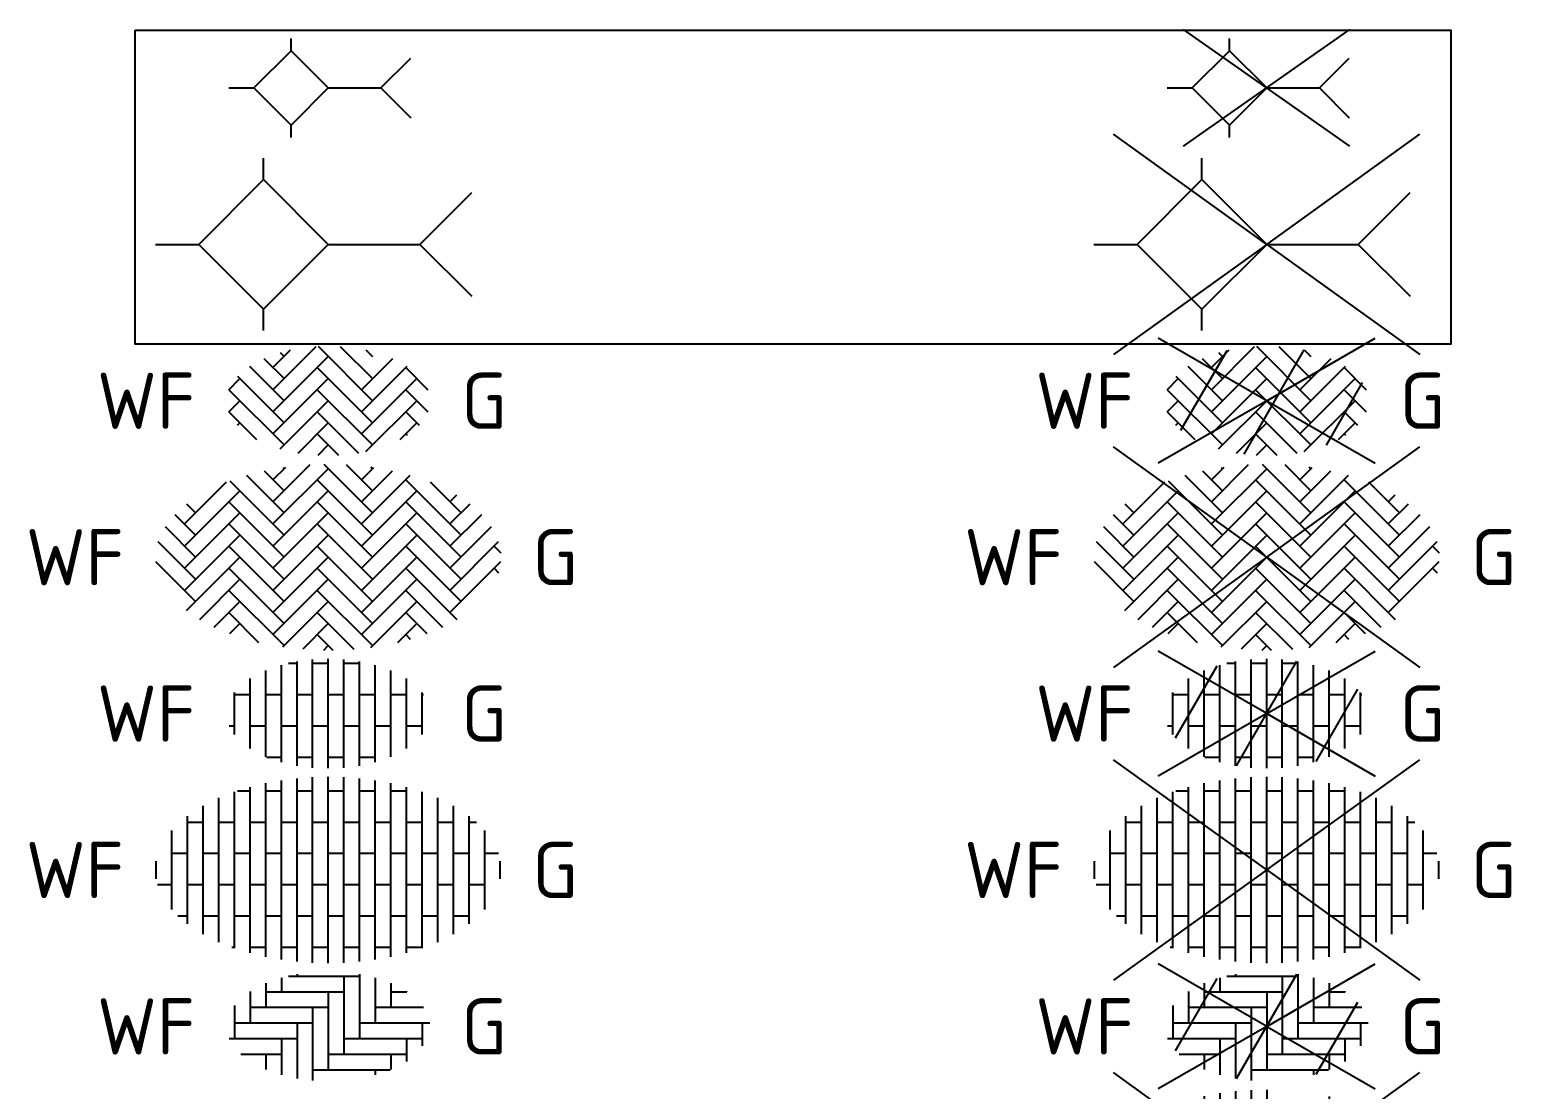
# Model space of a CAD drawing. Header units: metres. Extents: x -77 to 448, y 4806 to 5239.
# Drawn here: x -36.71 to -27.23, y 4911.6 to 4918.37 of the extents above; entities that cross this region are included whole.
import ezdxf
from ezdxf.enums import TextEntityAlignment as Align

# ---------------------------------------------------------------- set-up
doc = ezdxf.new("R2010")
doc.units = ezdxf.units.M
doc.layers.add('V-WE-VH-OPENVERHARDING_STRAATBAKSTEEN-S', color=90, linetype='Continuous', lineweight=25)
doc.styles.add('NLCS-ISO', font='NLCS-ISO.ttf')

# ---------------------------------------------------------------- blocks, each defined once
blk = doc.blocks.new('SVH-BSS_WAALFORMAAT_ELLEBOOG_KL-SO')
for p, q in [((-1.5, 1.552), (-1.5, 1.11)), ((-1.274, 1.61), (1, 1.61)), ((-1, 1.665), (-1, 1.61)), ((0.5, 1.61), (0.5, -0.89)), ((1, 1.665), (1, -0.39)), ((1.5, 1.552), (1.5, 0.11)), ((-2.5, 1.118), (-2.5, 0.11)), ((-2, 1.379), (-2, 0.61)), ((-2, 1.11), (0.5, 1.11)), ((0, 1.11), (0, -1.39)), ((2, 1.379), (2, 0.61)), ((2, 1.11), (2.513, 1.11)), ((2.5, 1.118), (2.5, 1.11)), ((-3, 0.673), (-3, -0.39)), ((-2.5, 0.61), (0, 0.61)), ((-0.5, 0.61), (-0.5, -1.729)), ((1.5, 0.61), (3.046, 0.61)), ((-3, 0.11), (-0.5, 0.11)), ((-1, 0.11), (-1, -1.665)), ((1, 0.11), (3.244, 0.11)), ((3, 0.11), (3, -0.625)), ((-3.168, -0.39), (-1, -0.39)), ((-1.5, -0.39), (-1.5, -1.552)), ((0.5, -0.39), (3, -0.39)), ((2.5, -0.39), (2.5, -1.118)), ((-2.798, -0.89), (-1.5, -0.89)), ((-2, -0.89), (-2, -1.379)), ((0, -0.89), (2.5, -0.89)), ((2, -0.89), (2, -1.379)), ((-0.5, -1.39), (1.974, -1.39)), ((1.5, -1.39), (1.5, -1.552))]:
    blk.add_line(p, q)
at = {"style": 'NLCS-ISO'}
blk.add_attdef('FORMAAT', text='', height=1.8, dxfattribs=at).set_placement((-4.25, 0), align=Align.MIDDLE_RIGHT)
blk.add_attdef('KLEUR', text='', height=1.8, dxfattribs=at).set_placement((4.25, 0), align=Align.MIDDLE_LEFT)
at = {"style": 'NLCS-ISO', "flags": 1}
blk.add_attdef('FUNCTIE', text='', height=1.8, dxfattribs=at).set_placement((-0.03, -2.75), align=Align.TOP_CENTER)
blk = doc.blocks.new('SVH-BSS_WAALFORMAAT_HALFST-SO')
for p, q in [((-1.5, -2.863), (-1.5, 2.863)), ((-1, -2.926), (-1, 2.926)), ((-0.5, -2.963), (-0.5, 2.964)), ((0, -2.975), (0, 2.975)), ((0.5, -2.963), (0.5, 2.963)), ((1, -2.926), (1, 2.926)), ((1.5, -2.863), (1.5, 2.863)), ((-3, -2.498), (-3, 2.498)), ((-2.899, 2.533), (-2.5, 2.533)), ((-2.5, -2.653), (-2.5, 2.653)), ((-2, -2.773), (-2, 2.773)), ((-2, 2.533), (-1.5, 2.533)), ((-1, 2.533), (-0.5, 2.533)), ((0, 2.533), (0.5, 2.533)), ((1, 2.533), (1.5, 2.533)), ((2, -2.773), (2, 2.773)), ((2, 2.533), (2.5, 2.533)), ((2.5, -2.653), (2.5, 2.653)), ((3, -2.498), (3, 2.498)), ((-4, -2.052), (-4, 2.052)), ((-3.5, -2.302), (-3.5, 2.302)), ((3.5, -2.302), (3.5, 2.302)), ((4, -2.052), (4, 2.052)), ((-4.5, -1.726), (-4.5, 1.726)), ((-4.5, 1.533), (-4, 1.533)), ((-3.5, 1.533), (-3, 1.533)), ((-2.5, 1.533), (-2, 1.533)), ((-1.5, 1.533), (-1, 1.533)), ((-0.5, 1.533), (0, 1.533)), ((0.5, 1.533), (1, 1.533)), ((1.5, 1.533), (2, 1.533)), ((2.5, 1.533), (3, 1.533)), ((3.5, 1.533), (4, 1.533)), ((4.5, -1.726), (4.5, 1.726)), ((4.5, 1.533), (4.735, 1.533)), ((-5, -1.266), (-5, 1.266)), ((5, -1.266), (5, 1.266)), ((-5, 0.533), (-4.5, 0.533)), ((-4, 0.533), (-3.5, 0.533)), ((-3, 0.533), (-2.5, 0.533)), ((-2, 0.533), (-1.5, 0.533)), ((-1, 0.533), (-0.5, 0.533)), ((0, 0.533), (0.5, 0.533)), ((1, 0.533), (1.5, 0.533)), ((2, 0.533), (2.5, 0.533)), ((3, 0.533), (3.5, 0.533)), ((4, 0.533), (4.5, 0.533)), ((5, 0.533), (5.437, 0.533)), ((-5.5, -0.283), (-5.5, 0.283)), ((5.5, -0.283), (5.5, 0.283)), ((-5.456, -0.467), (-5, -0.467)), ((-4.5, -0.467), (-4, -0.467)), ((-3.5, -0.467), (-3, -0.467)), ((-2.5, -0.467), (-2, -0.467)), ((-1.5, -0.467), (-1, -0.467)), ((-0.5, -0.467), (0, -0.467)), ((0.5, -0.467), (1, -0.467)), ((1.5, -0.467), (2, -0.467)), ((2.5, -0.467), (3, -0.467)), ((3.5, -0.467), (4, -0.467)), ((4.5, -0.467), (5, -0.467)), ((-4.806, -1.467), (-4.5, -1.467)), ((-4, -1.467), (-3.5, -1.467)), ((-3, -1.467), (-2.5, -1.467)), ((-2, -1.467), (-1.5, -1.467)), ((-1, -1.467), (-0.5, -1.467)), ((0, -1.467), (0.5, -1.467)), ((1, -1.467), (1.5, -1.467)), ((2, -1.467), (2.5, -1.467)), ((3, -1.467), (3.5, -1.467)), ((4, -1.467), (4.5, -1.467)), ((-3.087, -2.467), (-3, -2.467)), ((-2.5, -2.467), (-2, -2.467)), ((-1.5, -2.467), (-1, -2.467)), ((-0.5, -2.467), (0, -2.467)), ((0.5, -2.467), (1, -2.467)), ((1.5, -2.467), (2, -2.467)), ((2.5, -2.467), (3, -2.467))]:
    blk.add_line(p, q)
at = {"style": 'NLCS-ISO'}
blk.add_attdef('FORMAAT', text='', height=1.8, dxfattribs=at).set_placement((-6.525, 0), align=Align.MIDDLE_RIGHT)
blk.add_attdef('KLEUR', text='', height=1.8, dxfattribs=at).set_placement((6.525, 0), align=Align.MIDDLE_LEFT)
at = {"style": 'NLCS-ISO', "flags": 1}
blk.add_attdef('FUNCTIE', text='', height=1.8, dxfattribs=at).set_placement((0, -3.975), align=Align.TOP_CENTER)
blk = doc.blocks.new('SVH-BSS_WAALFORMAAT_HALFST_KL-SO')
for p, q in [((-1.5, -1.552), (-1.5, 1.552)), ((-1.274, 1.61), (-1, 1.61)), ((-1, -1.665), (-1, 1.665)), ((-0.5, -1.729), (-0.5, 1.729)), ((-0.5, 1.61), (0, 1.61)), ((0, -1.75), (0, 1.75)), ((0.5, -1.729), (0.5, 1.729)), ((0.5, 1.61), (1, 1.61)), ((1, -1.665), (1, 1.665)), ((1.5, -1.552), (1.5, 1.552)), ((-2.5, -1.118), (-2.5, 1.118)), ((-2, -1.379), (-2, 1.379)), ((2, -1.379), (2, 1.379)), ((2.5, -1.118), (2.5, 1.118)), ((-3, -0.673), (-3, 0.673)), ((-3, 0.61), (-2.5, 0.61)), ((-2, 0.61), (-1.5, 0.61)), ((-1, 0.61), (-0.5, 0.61)), ((0, 0.61), (0.5, 0.61)), ((1, 0.61), (1.5, 0.61)), ((2, 0.61), (2.5, 0.61)), ((3, -0.673), (3, 0.673)), ((3, 0.61), (3.046, 0.61)), ((-3.168, -0.39), (-3, -0.39)), ((-2.5, -0.39), (-2, -0.39)), ((-1.5, -0.39), (-1, -0.39)), ((-0.5, -0.39), (0, -0.39)), ((0.5, -0.39), (1, -0.39)), ((1.5, -0.39), (2, -0.39)), ((2.5, -0.39), (3, -0.39)), ((-1.974, -1.39), (-1.5, -1.39)), ((-1, -1.39), (-0.5, -1.39)), ((0, -1.39), (0.5, -1.39)), ((1, -1.39), (1.5, -1.39))]:
    blk.add_line(p, q)
at = {"style": 'NLCS-ISO'}
blk.add_attdef('FORMAAT', text='', height=1.8, dxfattribs=at).set_placement((-4.25, 0), align=Align.MIDDLE_RIGHT)
blk.add_attdef('KLEUR', text='', height=1.8, dxfattribs=at).set_placement((4.25, 0), align=Align.MIDDLE_LEFT)
at = {"style": 'NLCS-ISO', "flags": 1}
blk.add_attdef('FUNCTIE', text='', height=1.8, dxfattribs=at).set_placement((-0.054, -2.749), align=Align.TOP_CENTER)
blk = doc.blocks.new('SVH-BSS_WAALFORMAAT_KEPER-SO')
for p, q in [((-1.768, 1.768), (-0.577, 2.959)), ((-1.768, 2.475), (-1.361, 2.882)), ((-1.454, 2.868), (-1.414, 2.828)), ((-0.146, 2.974), (1.414, 1.414)), ((0.577, 2.959), (1.414, 2.121)), ((1.061, 2.475), (1.456, 2.87)), ((1.359, 2.884), (1.414, 2.828)), ((-4.596, 1.061), (-3.252, 2.405)), ((-3.15, 2.443), (-1.414, 0.707)), ((-2.617, 2.617), (-1.414, 1.414)), ((-2.052, 2.759), (-1.414, 2.121)), ((-1.768, 1.061), (0, 2.828)), ((-0.354, 2.475), (1.414, 0.707)), ((1.061, 1.768), (2.055, 2.762)), ((1.061, 1.061), (2.619, 2.619)), ((2.475, 2.475), (4.243, 0.707)), ((3.252, 2.405), (4.243, 1.414)), ((-4.596, 0.354), (-2.828, 2.121)), ((-1.768, 0.354), (0, 2.121)), ((1.061, 0.354), (2.828, 2.121)), ((3.889, 1.768), (4.11, 1.988)), ((-4.531, 1.702), (-4.243, 1.414)), ((-3.182, 1.768), (-1.414, 0)), ((-0.354, 1.768), (1.414, 0)), ((2.475, 1.768), (4.243, 0)), ((3.889, 1.061), (4.531, 1.702)), ((-5.219, 0.976), (-4.243, 0)), ((-4.905, 1.369), (-4.243, 0.707)), ((-4.596, -0.354), (-2.828, 1.414)), ((-3.182, 1.061), (-1.414, -0.707)), ((-1.768, -0.354), (0, 1.414)), ((-0.354, 1.061), (1.414, -0.707)), ((1.061, -0.354), (2.828, 1.414)), ((2.475, 1.061), (4.243, -0.707)), ((3.889, 0.354), (4.905, 1.369)), ((3.889, -0.354), (5.219, 0.976)), ((-5.447, 0.497), (-4.243, -0.707)), ((-4.596, -1.061), (-2.828, 0.707)), ((-1.768, -1.061), (0, 0.707)), ((1.061, -1.061), (2.828, 0.707)), ((3.889, -1.061), (5.447, 0.497)), ((-3.182, 0.354), (-1.414, -1.414)), ((-1.768, -1.768), (0, 0)), ((-0.354, 0.354), (1.414, -1.414)), ((2.475, 0.354), (4.243, -1.414)), ((5.303, 0.354), (5.519, 0.138)), ((-5.519, -0.138), (-4.243, -1.414)), ((-4.531, -1.702), (-2.828, 0)), ((-3.182, -0.354), (-1.414, -2.121)), ((-0.354, -0.354), (1.414, -2.121)), ((1.061, -1.768), (2.828, 0)), ((2.475, -0.354), (4.11, -1.988)), ((3.889, -1.768), (5.519, -0.138)), ((5.303, -0.354), (5.447, -0.497)), ((-4.11, -1.988), (-2.828, -0.707)), ((-1.768, -2.475), (0, -0.707)), ((1.061, -2.475), (2.828, -0.707)), ((-3.648, -2.234), (-2.828, -1.414)), ((-3.182, -1.061), (-1.414, -2.828)), ((-1.456, -2.87), (0, -1.414)), ((-0.354, -1.061), (1.414, -2.828)), ((1.359, -2.884), (2.828, -1.414)), ((2.475, -1.061), (3.648, -2.234)), ((-3.182, -1.768), (-2.227, -2.723)), ((-0.354, -1.768), (0.821, -2.942)), ((2.475, -1.768), (3.151, -2.444)), ((-3.151, -2.444), (-2.828, -2.121)), ((-0.804, -2.925), (0, -2.121)), ((2.227, -2.723), (2.828, -2.121)), ((-0.354, -2.475), (0.146, -2.974)), ((-0.146, -2.974), (0, -2.828)), ((2.475, -2.475), (2.619, -2.619))]:
    blk.add_line(p, q)
at = {"style": 'NLCS-ISO'}
blk.add_attdef('FORMAAT', text='', height=1.8, dxfattribs=at).set_placement((-6.525, 0), align=Align.MIDDLE_RIGHT)
blk.add_attdef('KLEUR', text='', height=1.8, dxfattribs=at).set_placement((6.525, 0), align=Align.MIDDLE_LEFT)
at = {"style": 'NLCS-ISO', "flags": 1}
blk.add_attdef('FUNCTIE', text='', height=1.8, dxfattribs=at).set_placement((0, -3.975), align=Align.TOP_CENTER)
blk = doc.blocks.new('SVH-BSS_WAALFORMAAT_KEPER_KL-SO')
for p, q in [((-1.768, 0.354), (-0.384, 1.738)), ((-1.768, 1.061), (-1.203, 1.626)), ((-1.541, 1.541), (-1.414, 1.414)), ((-0.327, 1.741), (1.414, 0)), ((0.384, 1.738), (1.414, 0.707)), ((1.203, 1.626), (1.414, 1.414)), ((-2.52, 1.105), (-1.414, 0)), ((-2.06, 1.353), (-1.414, 0.707)), ((-1.768, -0.354), (0, 1.414)), ((-0.354, 1.061), (1.414, -0.707)), ((1.061, 0.354), (2.06, 1.353)), ((1.061, -0.354), (2.52, 1.105)), ((2.475, 1.061), (3.184, 0.352)), ((-3.184, 0.352), (-2.828, 0.707)), ((-2.905, 0.784), (-1.414, -0.707)), ((-1.768, -1.061), (0, 0.707)), ((1.061, -1.061), (2.828, 0.707)), ((-3.182, 0.354), (-1.414, -1.414)), ((-1.541, -1.541), (0, 0)), ((-0.354, 0.354), (1.414, -1.414)), ((2.475, 0.354), (3.183, -0.354)), ((-3.183, -0.354), (-2.828, 0)), ((-3.182, -0.354), (-2.298, -1.237)), ((-0.354, -0.354), (0.964, -1.671)), ((1.203, -1.626), (2.828, 0)), ((2.475, -0.354), (2.905, -0.784)), ((-2.905, -0.784), (-2.828, -0.707)), ((-0.964, -1.671), (0, -0.707)), ((2.298, -1.237), (2.828, -0.707)), ((-0.354, -1.061), (0.327, -1.741)), ((-0.327, -1.741), (0, -1.414)), ((2.475, -1.061), (2.52, -1.105))]:
    blk.add_line(p, q)
at = {"style": 'NLCS-ISO'}
blk.add_attdef('FORMAAT', text='', height=1.8, dxfattribs=at).set_placement((-4.25, 0), align=Align.MIDDLE_RIGHT)
blk.add_attdef('KLEUR', text='', height=1.8, dxfattribs=at).set_placement((4.25, 0), align=Align.MIDDLE_LEFT)
at = {"style": 'NLCS-ISO', "flags": 1}
blk.add_attdef('FUNCTIE', text='', height=1.8, dxfattribs=at).set_placement((0, -2.75), align=Align.TOP_CENTER)
blk = doc.blocks.new('SVH-COBBLESTONE-SO')
for p, q in [((-2.071, 2.071), (-2.071, 2.758)), ((-4.142, 0), (-2.071, 2.071)), ((0, 0), (-2.071, 2.071)), ((2.929, 0), (4.587, 1.658)), ((-5.525, 0), (-4.142, 0)), ((0, 0), (2.929, 0)), ((-4.142, 0), (-2.071, -2.071)), ((0, 0), (-2.071, -2.071)), ((2.929, 0), (4.587, -1.658)), ((-2.071, -2.758), (-2.071, -2.071))]:
    blk.add_line(p, q)
at = {"style": 'NLCS-ISO'}
blk.add_attdef('KLEUR', text='', height=1.8, dxfattribs=at).set_placement((6.525, 0), align=Align.MIDDLE_LEFT)
at = {"style": 'NLCS-ISO', "flags": 1}
blk.add_attdef('FUNCTIE', text='', height=1.8, dxfattribs=at).set_placement((0, -3.975), align=Align.TOP_CENTER)
blk = doc.blocks.new('SVH-COBBLESTONE_KL-SO')
for p, q in [((-1.191, 1.191), (-1.191, 1.586)), ((-2.382, 0), (-1.191, 1.191)), ((0, 0), (-1.191, 1.191)), ((1.684, 0), (2.638, 0.953)), ((-3.177, 0), (-2.382, 0)), ((0, 0), (1.684, 0)), ((-2.382, 0), (-1.191, -1.191)), ((0, 0), (-1.191, -1.191)), ((1.684, 0), (2.638, -0.953)), ((-1.191, -1.586), (-1.191, -1.191))]:
    blk.add_line(p, q)
at = {"style": 'NLCS-ISO'}
blk.add_attdef('FORMAAT', text='', height=1.8, dxfattribs=at).set_placement((-4.25, 0), align=Align.MIDDLE_RIGHT)
blk.add_attdef('KLEUR', text='', height=1.8, dxfattribs=at).set_placement((4.25, 0), align=Align.MIDDLE_LEFT)
at = {"style": 'NLCS-ISO', "flags": 1}
blk.add_attdef('FUNCTIE', text='', height=1.8, dxfattribs=at).set_placement((0, -2.75), align=Align.TOP_CENTER)
blk = doc.blocks.new('V-SVH-BSS_WAALFORMAAT_ELLEBOOG-SO')
for p, q in [((0, 0), (-4.895, 3.524)), ((0, 0), (4.895, 3.524)), ((-1.5, 2.863), (-1.5, 1.038)), ((-1, 2.926), (-1, 1.538)), ((-0.5, 2.963), (-0.5, 2.038)), ((0, 2.975), (0, 2.538)), ((-2.881, 2.538), (-2, 2.538)), ((-2.5, 2.538), (-2.5, 0.038)), ((-2, 2.773), (-2, 0.538)), ((-0.5, 2.538), (2, 2.538)), ((1.5, 2.538), (1.5, 0.038)), ((2, 2.757), (2, 0.538)), ((2.5, 2.636), (2.5, 1.038)), ((3, 2.48), (3, 1.538)), ((-4.024, 2.038), (-2.5, 2.038)), ((-3, 2.038), (-3, -0.462)), ((-1, 2.038), (1.5, 2.038)), ((1, 2.038), (1, -0.462)), ((3, 2.038), (3.995, 2.038)), ((3.5, 2.284), (3.5, 2.038)), ((-4.729, 1.538), (-3, 1.538)), ((-3.5, 1.538), (-3.5, -0.962)), ((-1.5, 1.538), (1, 1.538)), ((0.5, 1.538), (0.5, -0.962)), ((2.5, 1.538), (4.717, 1.538)), ((4.5, 1.538), (4.5, -0.962)), ((-5.177, 1.038), (-3.5, 1.038)), ((-4, 1.038), (-4, -1.462)), ((-2, 1.038), (0.5, 1.038)), ((0, 1.038), (0, -1.462)), ((2, 1.038), (4.5, 1.038)), ((4, 1.038), (4, -1.462)), ((5, 1.259), (5, -0.462)), ((-5.434, 0.538), (-4, 0.538)), ((-4.5, 0.538), (-4.5, -1.726)), ((-2.5, 0.538), (0, 0.538)), ((-0.5, 0.538), (-0.5, -1.962)), ((1.5, 0.538), (4, 0.538)), ((3.5, 0.538), (3.5, -1.962)), ((-5.525, 0.038), (-4.5, 0.038)), ((-5, 0.038), (-5, -1.266)), ((0, 0), (-4.895, -3.524)), ((-3, 0.038), (-0.5, 0.038)), ((-1, 0.038), (-1, -2.462)), ((0, 0), (4.895, -3.524)), ((1, 0.038), (3.5, 0.038)), ((3, 0.038), (3, -2.462)), ((5, 0.038), (5.529, 0.038)), ((5.5, 0.307), (5.5, 0.038)), ((-5.458, -0.462), (-5, -0.462)), ((-3.5, -0.462), (-1, -0.462)), ((-1.5, -0.462), (-1.5, -2.863)), ((0.5, -0.462), (3, -0.462)), ((2.5, -0.462), (2.5, -2.653)), ((4.5, -0.462), (5.46, -0.462)), ((-4, -0.962), (-1.5, -0.962)), ((-2, -0.962), (-2, -2.773)), ((0, -0.962), (2.5, -0.962)), ((2, -0.962), (2, -2.773)), ((4, -0.962), (5.224, -0.962)), ((-4.5, -1.462), (-2, -1.462)), ((-2.5, -1.462), (-2.5, -2.653)), ((-0.5, -1.462), (2, -1.462)), ((1.5, -1.462), (1.5, -2.863)), ((3.5, -1.462), (4.796, -1.462)), ((-4.154, -1.962), (-2.5, -1.962)), ((-3, -1.962), (-3, -2.498)), ((-1, -1.962), (1.5, -1.962)), ((1, -1.962), (1, -2.926)), ((3, -1.962), (4.118, -1.962)), ((-3.103, -2.462), (-3, -2.462)), ((-1.5, -2.462), (1, -2.462)), ((0.5, -2.462), (0.5, -2.963)), ((2.5, -2.462), (3.103, -2.462)), ((-0.554, -2.962), (0.297, -2.962)), ((0, -2.962), (0, -2.969))]:
    blk.add_line(p, q)
at = {"style": 'NLCS-ISO'}
blk.add_attdef('FORMAAT', text='', height=1.8, dxfattribs=at).set_placement((-6.525, 0), align=Align.MIDDLE_RIGHT)
blk.add_attdef('KLEUR', text='', height=1.8, dxfattribs=at).set_placement((6.525, 0), align=Align.MIDDLE_LEFT)
at = {"style": 'NLCS-ISO', "flags": 1}
blk.add_attdef('FUNCTIE', text='', height=1.8, dxfattribs=at).set_placement((0, -3.975), align=Align.TOP_CENTER)
blk = doc.blocks.new('V-SVH-BSS_WAALFORMAAT_ELLEBOOG_KL-SO')
for p, q in [((0, 0), (-3.464, 2)), ((0, 0), (3.464, 2)), ((-2.912, -0.777), (-1.581, 1.529)), ((-1.5, 1.552), (-1.5, 1.11)), ((-1.274, 1.61), (1, 1.61)), ((-1, 1.665), (-1, 1.61)), ((-0.964, -1.67), (0.965, 1.671)), ((0.5, 1.61), (0.5, -0.89)), ((1, 1.665), (1, -0.39)), ((1.5, 1.552), (1.5, 0.11)), ((-2.5, 1.118), (-2.5, 0.11)), ((-2, 1.379), (-2, 0.61)), ((-2, 1.11), (0.5, 1.11)), ((0, 1.11), (0, -1.39)), ((2, 1.379), (2, 0.61)), ((2, 1.11), (2.513, 1.11)), ((2.5, 1.118), (2.5, 1.11)), ((-3, 0.673), (-3, -0.39)), ((-2.5, 0.61), (0, 0.61)), ((-0.5, 0.61), (-0.5, -1.729)), ((1.5, 0.61), (3.046, 0.61)), ((1.581, -1.529), (2.912, 0.777)), ((0, 0), (-3.464, -2)), ((-3, 0.11), (-0.5, 0.11)), ((-1, 0.11), (-1, -1.665)), ((0, 0), (3.464, -2)), ((1, 0.11), (3.244, 0.11)), ((3, 0.11), (3, -0.625)), ((-3.168, -0.39), (-1, -0.39)), ((-1.5, -0.39), (-1.5, -1.552)), ((0.5, -0.39), (3, -0.39)), ((2.5, -0.39), (2.5, -1.118)), ((-2.798, -0.89), (-1.5, -0.89)), ((-2, -0.89), (-2, -1.379)), ((0, -0.89), (2.5, -0.89)), ((2, -0.89), (2, -1.379)), ((-0.5, -1.39), (1.974, -1.39)), ((1.5, -1.39), (1.5, -1.552))]:
    blk.add_line(p, q)
at = {"style": 'NLCS-ISO'}
blk.add_attdef('FORMAAT', text='', height=1.8, dxfattribs=at).set_placement((-4.25, 0), align=Align.MIDDLE_RIGHT)
blk.add_attdef('KLEUR', text='', height=1.8, dxfattribs=at).set_placement((4.25, 0), align=Align.MIDDLE_LEFT)
at = {"style": 'NLCS-ISO', "flags": 1}
blk.add_attdef('FUNCTIE', text='', height=1.8, dxfattribs=at).set_placement((-0.03, -2.75), align=Align.TOP_CENTER)
blk = doc.blocks.new('V-SVH-BSS_WAALFORMAAT_HALFST-SO')
for p, q in [((0, 0), (-4.895, 3.524)), ((0, 0), (4.895, 3.524)), ((-1.5, -2.863), (-1.5, 2.863)), ((-1, -2.926), (-1, 2.926)), ((-0.5, -2.963), (-0.5, 2.964)), ((0, -2.975), (0, 2.975)), ((0.5, -2.963), (0.5, 2.963)), ((1, -2.926), (1, 2.926)), ((1.5, -2.863), (1.5, 2.863)), ((-3, -2.498), (-3, 2.498)), ((-2.899, 2.533), (-2.5, 2.533)), ((-2.5, -2.653), (-2.5, 2.653)), ((-2, -2.773), (-2, 2.773)), ((-2, 2.533), (-1.5, 2.533)), ((-1, 2.533), (-0.5, 2.533)), ((0, 2.533), (0.5, 2.533)), ((1, 2.533), (1.5, 2.533)), ((2, -2.773), (2, 2.773)), ((2, 2.533), (2.5, 2.533)), ((2.5, -2.653), (2.5, 2.653)), ((3, -2.498), (3, 2.498)), ((-4, -2.052), (-4, 2.052)), ((-3.5, -2.302), (-3.5, 2.302)), ((3.5, -2.302), (3.5, 2.302)), ((4, -2.052), (4, 2.052)), ((-4.5, -1.726), (-4.5, 1.726)), ((-4.5, 1.533), (-4, 1.533)), ((-3.5, 1.533), (-3, 1.533)), ((-2.5, 1.533), (-2, 1.533)), ((-1.5, 1.533), (-1, 1.533)), ((-0.5, 1.533), (0, 1.533)), ((0.5, 1.533), (1, 1.533)), ((1.5, 1.533), (2, 1.533)), ((2.5, 1.533), (3, 1.533)), ((3.5, 1.533), (4, 1.533)), ((4.5, -1.726), (4.5, 1.726)), ((4.5, 1.533), (4.735, 1.533)), ((-5, -1.266), (-5, 1.266)), ((5, -1.266), (5, 1.266)), ((-5, 0.533), (-4.5, 0.533)), ((-4, 0.533), (-3.5, 0.533)), ((-3, 0.533), (-2.5, 0.533)), ((-2, 0.533), (-1.5, 0.533)), ((-1, 0.533), (-0.5, 0.533)), ((0, 0.533), (0.5, 0.533)), ((1, 0.533), (1.5, 0.533)), ((2, 0.533), (2.5, 0.533)), ((3, 0.533), (3.5, 0.533)), ((4, 0.533), (4.5, 0.533)), ((5, 0.533), (5.437, 0.533)), ((-5.5, -0.283), (-5.5, 0.283)), ((0, 0), (-4.895, -3.524)), ((0, 0), (4.895, -3.524)), ((5.5, -0.283), (5.5, 0.283)), ((-5.456, -0.467), (-5, -0.467)), ((-4.5, -0.467), (-4, -0.467)), ((-3.5, -0.467), (-3, -0.467)), ((-2.5, -0.467), (-2, -0.467)), ((-1.5, -0.467), (-1, -0.467)), ((-0.5, -0.467), (0, -0.467)), ((0.5, -0.467), (1, -0.467)), ((1.5, -0.467), (2, -0.467)), ((2.5, -0.467), (3, -0.467)), ((3.5, -0.467), (4, -0.467)), ((4.5, -0.467), (5, -0.467)), ((-4.806, -1.467), (-4.5, -1.467)), ((-4, -1.467), (-3.5, -1.467)), ((-3, -1.467), (-2.5, -1.467)), ((-2, -1.467), (-1.5, -1.467)), ((-1, -1.467), (-0.5, -1.467)), ((0, -1.467), (0.5, -1.467)), ((1, -1.467), (1.5, -1.467)), ((2, -1.467), (2.5, -1.467)), ((3, -1.467), (3.5, -1.467)), ((4, -1.467), (4.5, -1.467)), ((-3.087, -2.467), (-3, -2.467)), ((-2.5, -2.467), (-2, -2.467)), ((-1.5, -2.467), (-1, -2.467)), ((-0.5, -2.467), (0, -2.467)), ((0.5, -2.467), (1, -2.467)), ((1.5, -2.467), (2, -2.467)), ((2.5, -2.467), (3, -2.467))]:
    blk.add_line(p, q)
at = {"style": 'NLCS-ISO'}
blk.add_attdef('FORMAAT', text='', height=1.8, dxfattribs=at).set_placement((-6.525, 0), align=Align.MIDDLE_RIGHT)
blk.add_attdef('KLEUR', text='', height=1.8, dxfattribs=at).set_placement((6.525, 0), align=Align.MIDDLE_LEFT)
at = {"style": 'NLCS-ISO', "flags": 1}
blk.add_attdef('FUNCTIE', text='', height=1.8, dxfattribs=at).set_placement((0, -3.975), align=Align.TOP_CENTER)
blk = doc.blocks.new('V-SVH-BSS_WAALFORMAAT_HALFST_KL-SO')
for p, q in [((0, 0), (-3.464, 2)), ((0, 0), (3.464, 2)), ((-2.912, -0.777), (-1.581, 1.529)), ((-1.5, -1.552), (-1.5, 1.552)), ((-1.274, 1.61), (-1, 1.61)), ((-1, -1.665), (-1, 1.665)), ((-0.964, -1.67), (0.965, 1.671)), ((-0.5, -1.729), (-0.5, 1.729)), ((-0.5, 1.61), (0, 1.61)), ((0, -1.75), (0, 1.75)), ((0.5, -1.729), (0.5, 1.729)), ((0.5, 1.61), (1, 1.61)), ((1, -1.665), (1, 1.665)), ((1.5, -1.552), (1.5, 1.552)), ((-2.5, -1.118), (-2.5, 1.118)), ((-2, -1.379), (-2, 1.379)), ((2, -1.379), (2, 1.379)), ((2.5, -1.118), (2.5, 1.118)), ((-3, -0.673), (-3, 0.673)), ((-3, 0.61), (-2.5, 0.61)), ((-2, 0.61), (-1.5, 0.61)), ((-1, 0.61), (-0.5, 0.61)), ((0, 0.61), (0.5, 0.61)), ((1, 0.61), (1.5, 0.61)), ((1.581, -1.529), (2.912, 0.777)), ((2, 0.61), (2.5, 0.61)), ((3, -0.673), (3, 0.673)), ((3, 0.61), (3.046, 0.61)), ((0, 0), (-3.464, -2)), ((0, 0), (3.464, -2)), ((-3.168, -0.39), (-3, -0.39)), ((-2.5, -0.39), (-2, -0.39)), ((-1.5, -0.39), (-1, -0.39)), ((-0.5, -0.39), (0, -0.39)), ((0.5, -0.39), (1, -0.39)), ((1.5, -0.39), (2, -0.39)), ((2.5, -0.39), (3, -0.39)), ((-1.974, -1.39), (-1.5, -1.39)), ((-1, -1.39), (-0.5, -1.39)), ((0, -1.39), (0.5, -1.39)), ((1, -1.39), (1.5, -1.39))]:
    blk.add_line(p, q)
at = {"style": 'NLCS-ISO'}
blk.add_attdef('FORMAAT', text='', height=1.8, dxfattribs=at).set_placement((-4.25, 0), align=Align.MIDDLE_RIGHT)
blk.add_attdef('KLEUR', text='', height=1.8, dxfattribs=at).set_placement((4.25, 0), align=Align.MIDDLE_LEFT)
at = {"style": 'NLCS-ISO', "flags": 1}
blk.add_attdef('FUNCTIE', text='', height=1.8, dxfattribs=at).set_placement((-0.054, -2.749), align=Align.TOP_CENTER)
blk = doc.blocks.new('V-SVH-BSS_WAALFORMAAT_KEPER-SO')
for p, q in [((0, 0), (-4.895, 3.524)), ((0, 0), (4.895, 3.524)), ((-1.768, 1.768), (-0.577, 2.959)), ((-1.768, 2.475), (-1.361, 2.882)), ((-1.454, 2.868), (-1.414, 2.828)), ((-0.146, 2.974), (1.414, 1.414)), ((0.577, 2.959), (1.414, 2.121)), ((1.061, 2.475), (1.456, 2.87)), ((1.359, 2.884), (1.414, 2.828)), ((-4.596, 1.061), (-3.252, 2.405)), ((-3.15, 2.443), (-1.414, 0.707)), ((-2.617, 2.617), (-1.414, 1.414)), ((-2.052, 2.759), (-1.414, 2.121)), ((-1.768, 1.061), (0, 2.828)), ((-0.354, 2.475), (1.414, 0.707)), ((1.061, 1.768), (2.055, 2.762)), ((1.061, 1.061), (2.619, 2.619)), ((2.475, 2.475), (4.243, 0.707)), ((3.252, 2.405), (4.243, 1.414)), ((-4.596, 0.354), (-2.828, 2.121)), ((-1.768, 0.354), (0, 2.121)), ((1.061, 0.354), (2.828, 2.121)), ((3.889, 1.768), (4.11, 1.988)), ((-4.531, 1.702), (-4.243, 1.414)), ((-3.182, 1.768), (-1.414, 0)), ((-0.354, 1.768), (1.414, 0)), ((2.475, 1.768), (4.243, 0)), ((3.889, 1.061), (4.531, 1.702)), ((-5.219, 0.976), (-4.243, 0)), ((-4.905, 1.369), (-4.243, 0.707)), ((-4.596, -0.354), (-2.828, 1.414)), ((-3.182, 1.061), (-1.414, -0.707)), ((-1.768, -0.354), (0, 1.414)), ((-0.354, 1.061), (1.414, -0.707)), ((1.061, -0.354), (2.828, 1.414)), ((2.475, 1.061), (4.243, -0.707)), ((3.889, 0.354), (4.905, 1.369)), ((3.889, -0.354), (5.219, 0.976)), ((-5.447, 0.497), (-4.243, -0.707)), ((-4.596, -1.061), (-2.828, 0.707)), ((-1.768, -1.061), (0, 0.707)), ((1.061, -1.061), (2.828, 0.707)), ((3.889, -1.061), (5.447, 0.497)), ((0, 0), (-4.895, -3.524)), ((-3.182, 0.354), (-1.414, -1.414)), ((-1.768, -1.768), (0, 0)), ((-0.354, 0.354), (1.414, -1.414)), ((0, 0), (4.895, -3.524)), ((2.475, 0.354), (4.243, -1.414)), ((5.303, 0.354), (5.519, 0.138)), ((-5.519, -0.138), (-4.243, -1.414)), ((-4.531, -1.702), (-2.828, 0)), ((-3.182, -0.354), (-1.414, -2.121)), ((-0.354, -0.354), (1.414, -2.121)), ((1.061, -1.768), (2.828, 0)), ((2.475, -0.354), (4.11, -1.988)), ((3.889, -1.768), (5.519, -0.138)), ((5.303, -0.354), (5.447, -0.497)), ((-4.11, -1.988), (-2.828, -0.707)), ((-1.768, -2.475), (0, -0.707)), ((1.061, -2.475), (2.828, -0.707)), ((-3.648, -2.234), (-2.828, -1.414)), ((-3.182, -1.061), (-1.414, -2.828)), ((-1.456, -2.87), (0, -1.414)), ((-0.354, -1.061), (1.414, -2.828)), ((1.359, -2.884), (2.828, -1.414)), ((2.475, -1.061), (3.648, -2.234)), ((-3.182, -1.768), (-2.227, -2.723)), ((-0.354, -1.768), (0.821, -2.942)), ((2.475, -1.768), (3.151, -2.444)), ((-3.151, -2.444), (-2.828, -2.121)), ((-0.804, -2.925), (0, -2.121)), ((2.227, -2.723), (2.828, -2.121)), ((-0.354, -2.475), (0.146, -2.974)), ((-0.146, -2.974), (0, -2.828)), ((2.475, -2.475), (2.619, -2.619))]:
    blk.add_line(p, q)
at = {"style": 'NLCS-ISO'}
blk.add_attdef('FORMAAT', text='', height=1.8, dxfattribs=at).set_placement((-6.525, 0), align=Align.MIDDLE_RIGHT)
blk.add_attdef('KLEUR', text='', height=1.8, dxfattribs=at).set_placement((6.525, 0), align=Align.MIDDLE_LEFT)
at = {"style": 'NLCS-ISO', "flags": 1}
blk.add_attdef('FUNCTIE', text='', height=1.8, dxfattribs=at).set_placement((0, -3.975), align=Align.TOP_CENTER)
blk = doc.blocks.new('V-SVH-BSS_WAALFORMAAT_KEPER_KL-SO')
for p, q in [((0, 0), (-3.464, 2)), ((0, 0), (3.464, 2)), ((-2.741, -0.94), (-1.268, 1.611)), ((-1.768, 0.354), (-0.384, 1.738)), ((-1.768, 1.061), (-1.203, 1.626)), ((-1.541, 1.541), (-1.414, 1.414)), ((-0.72, -1.707), (1.204, 1.625)), ((-0.327, 1.741), (1.414, 0)), ((0.384, 1.738), (1.414, 0.707)), ((1.203, 1.626), (1.414, 1.414)), ((-2.52, 1.105), (-1.414, 0)), ((-2.06, 1.353), (-1.414, 0.707)), ((-1.768, -0.354), (0, 1.414)), ((-0.354, 1.061), (1.414, -0.707)), ((1.061, 0.354), (2.06, 1.353)), ((1.061, -0.354), (2.52, 1.105)), ((2.475, 1.061), (3.184, 0.352)), ((-3.184, 0.352), (-2.828, 0.707)), ((-2.905, 0.784), (-1.414, -0.707)), ((-1.768, -1.061), (0, 0.707)), ((1.061, -1.061), (2.828, 0.707)), ((1.913, -1.415), (3.065, 0.581)), ((0, 0), (-3.464, -2)), ((-3.182, 0.354), (-1.414, -1.414)), ((-1.541, -1.541), (0, 0)), ((-0.354, 0.354), (1.414, -1.414)), ((0, 0), (3.464, -2)), ((2.475, 0.354), (3.183, -0.354)), ((-3.183, -0.354), (-2.828, 0)), ((-3.182, -0.354), (-2.298, -1.237)), ((-0.354, -0.354), (0.964, -1.671)), ((1.203, -1.626), (2.828, 0)), ((2.475, -0.354), (2.905, -0.784)), ((-2.905, -0.784), (-2.828, -0.707)), ((-0.964, -1.671), (0, -0.707)), ((2.298, -1.237), (2.828, -0.707)), ((-0.354, -1.061), (0.327, -1.741)), ((-0.327, -1.741), (0, -1.414)), ((2.475, -1.061), (2.52, -1.105))]:
    blk.add_line(p, q)
at = {"style": 'NLCS-ISO'}
blk.add_attdef('FORMAAT', text='', height=1.8, dxfattribs=at).set_placement((-4.25, 0), align=Align.MIDDLE_RIGHT)
blk.add_attdef('KLEUR', text='', height=1.8, dxfattribs=at).set_placement((4.25, 0), align=Align.MIDDLE_LEFT)
at = {"style": 'NLCS-ISO', "flags": 1}
blk.add_attdef('FUNCTIE', text='', height=1.8, dxfattribs=at).set_placement((0, -2.75), align=Align.TOP_CENTER)
blk = doc.blocks.new('V-SVH-COBBLESTONE-SO')
for p, q in [((0, 0), (-4.895, 3.524)), ((0, 0), (4.895, 3.524)), ((-2.071, 2.071), (-2.071, 2.758)), ((-4.142, 0), (-2.071, 2.071)), ((0, 0), (-2.071, 2.071)), ((2.929, 0), (4.587, 1.658)), ((-5.525, 0), (-4.142, 0)), ((0, 0), (-4.895, -3.524)), ((0, 0), (2.929, 0)), ((0, 0), (4.895, -3.524)), ((-4.142, 0), (-2.071, -2.071)), ((0, 0), (-2.071, -2.071)), ((2.929, 0), (4.587, -1.658)), ((-2.071, -2.758), (-2.071, -2.071))]:
    blk.add_line(p, q)
at = {"style": 'NLCS-ISO'}
blk.add_attdef('KLEUR', text='', height=1.8, dxfattribs=at).set_placement((6.525, 0), align=Align.MIDDLE_LEFT)
at = {"style": 'NLCS-ISO', "flags": 1}
blk.add_attdef('FUNCTIE', text='', height=1.8, dxfattribs=at).set_placement((0, -3.975), align=Align.TOP_CENTER)
blk = doc.blocks.new('V-SVH-COBBLESTONE_KL-SO')
for p, q in [((-2.662, -1.864), (2.662, 1.864)), ((2.662, -1.864), (-2.662, 1.864)), ((-1.191, 1.191), (-1.191, 1.586)), ((-2.382, 0), (-1.191, 1.191)), ((0, 0), (-1.191, 1.191)), ((1.684, 0), (2.638, 0.953)), ((-3.177, 0), (-2.382, 0)), ((0, 0), (1.684, 0)), ((-2.382, 0), (-1.191, -1.191)), ((0, 0), (-1.191, -1.191)), ((1.684, 0), (2.638, -0.953)), ((-1.191, -1.586), (-1.191, -1.191))]:
    blk.add_line(p, q)
at = {"style": 'NLCS-ISO'}
blk.add_attdef('FORMAAT', text='', height=1.8, dxfattribs=at).set_placement((-4.25, 0), align=Align.MIDDLE_RIGHT)
blk.add_attdef('KLEUR', text='', height=1.8, dxfattribs=at).set_placement((4.25, 0), align=Align.MIDDLE_LEFT)
at = {"style": 'NLCS-ISO', "flags": 1}
blk.add_attdef('FUNCTIE', text='', height=1.8, dxfattribs=at).set_placement((0, -2.75), align=Align.TOP_CENTER)

msp = doc.modelspace()

# ---------------------------------------------------------------- linework, layer by layer
at = {"color": 2}
msp.add_lwpolyline([(-36.0341, 4918.3676), (-27.6219, 4918.3676), (-27.6219, 4916.359), (-36.0341, 4916.359)], close=True, dxfattribs=at)

# ---------------------------------------------------------------- block references
at = {"layer": 'V-WE-VH-OPENVERHARDING_STRAATBAKSTEEN-S', "xscale": 0.2, "yscale": 0.2, "zscale": 0.2}
for name, p in [('SVH-COBBLESTONE_KL-SO', (-34.7985, 4917.9979)), ('V-SVH-COBBLESTONE_KL-SO', (-28.7985, 4917.9979)), ('V-SVH-COBBLESTONE-SO', (-28.7985, 4916.9979)), ('SVH-COBBLESTONE-SO', (-34.7985, 4916.9979))]:
    msp.add_blockref(name, p, dxfattribs=at)
for name, p in [('SVH-BSS_WAALFORMAAT_KEPER_KL-SO', (-34.7985, 4915.9979)), ('V-SVH-BSS_WAALFORMAAT_KEPER_KL-SO', (-28.7985, 4915.9979)), ('V-SVH-BSS_WAALFORMAAT_KEPER-SO', (-28.7985, 4914.9979)), ('SVH-BSS_WAALFORMAAT_KEPER-SO', (-34.7985, 4914.9979)), ('SVH-BSS_WAALFORMAAT_HALFST_KL-SO', (-34.7985, 4913.9979)), ('V-SVH-BSS_WAALFORMAAT_HALFST_KL-SO', (-28.7985, 4913.9979)), ('V-SVH-BSS_WAALFORMAAT_HALFST-SO', (-28.7985, 4912.9979)), ('SVH-BSS_WAALFORMAAT_HALFST-SO', (-34.7985, 4912.9979)), ('V-SVH-BSS_WAALFORMAAT_ELLEBOOG_KL-SO', (-28.7985, 4911.9979)), ('SVH-BSS_WAALFORMAAT_ELLEBOOG_KL-SO', (-34.7985, 4911.9979)), ('V-SVH-BSS_WAALFORMAAT_ELLEBOOG-SO', (-28.7985, 4910.9979))]:
    msp.add_blockref(name, p, dxfattribs=at).add_auto_attribs({'FORMAAT': 'WF', 'KLEUR': 'G'})

doc.saveas('drawing.dxf')
